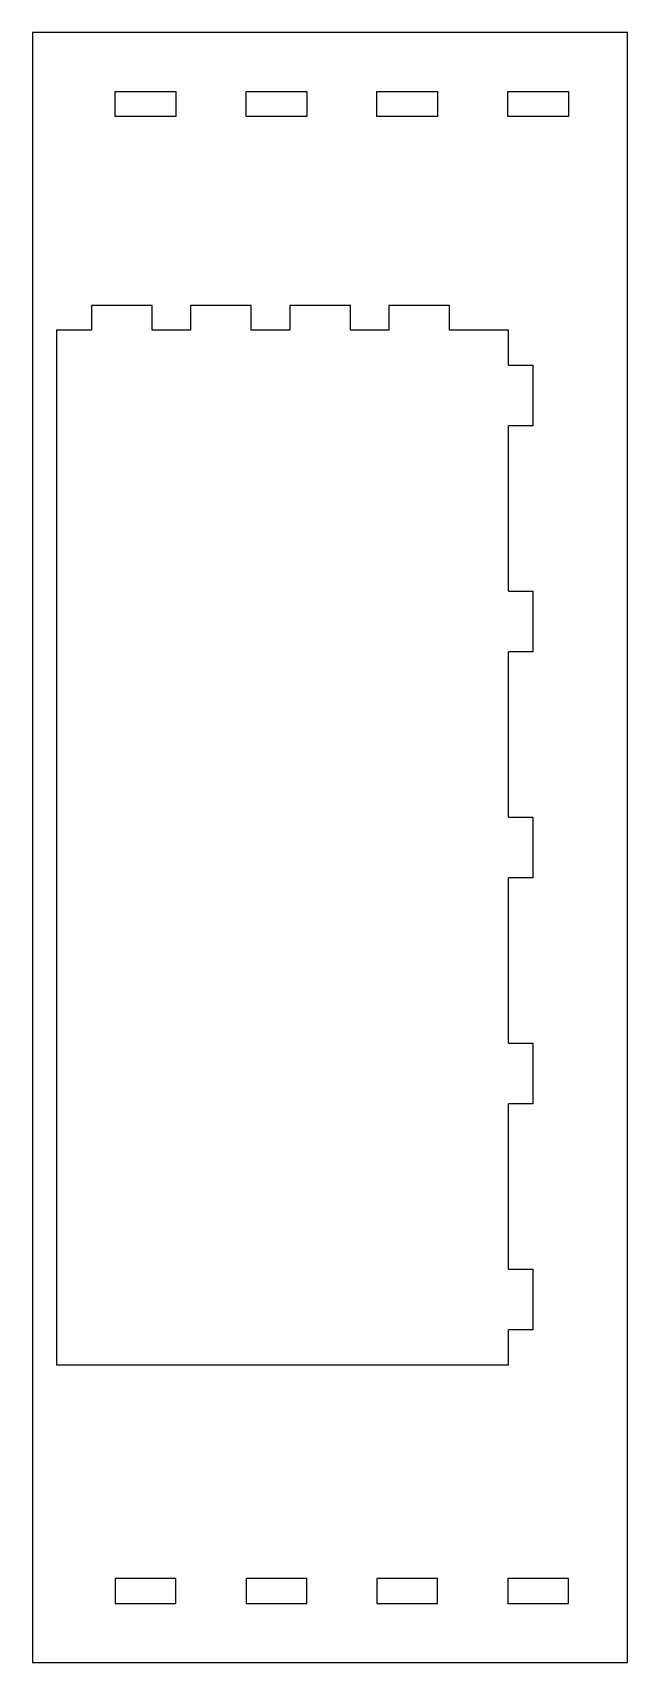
# Model space of a CAD drawing. Header units: millimetres. Extents: x -129 to -29, y -260 to 14.
import ezdxf

# ---------------------------------------------------------------- set-up
doc = ezdxf.new("R2010")
doc.units = ezdxf.units.MM

msp = doc.modelspace()

# ---------------------------------------------------------------- linework, layer by layer
at = {"color": 7, "linetype": 'Continuous', "lineweight": 25}
for p, q in [((-129, 14), (-129, -260)), ((-29, 14), (-129, 14)), ((-29, -260), (-29, 14)), ((-115.1, 4.1), (-104.9, 4.1)), ((-115.1, -0.1), (-115.1, 4.1)), ((-104.9, 4.1), (-104.9, -0.1)), ((-93.1, 4.1), (-82.9, 4.1)), ((-93.1, -0.1), (-93.1, 4.1)), ((-82.9, 4.1), (-82.9, -0.1)), ((-71.1, 4.1), (-60.9, 4.1)), ((-71.1, -0.1), (-71.1, 4.1)), ((-60.9, 4.1), (-60.9, -0.1)), ((-49.1, 4.1), (-38.9, 4.1)), ((-49.1, -0.1), (-49.1, 4.1)), ((-38.9, 4.1), (-38.9, -0.1)), ((-104.9, -0.1), (-115.1, -0.1)), ((-82.9, -0.1), (-93.1, -0.1)), ((-60.9, -0.1), (-71.1, -0.1)), ((-38.9, -0.1), (-49.1, -0.1)), ((-119.1, -31.9), (-119.1, -36)), ((-108.9, -31.9), (-119.1, -31.9)), ((-108.9, -36), (-108.9, -31.9)), ((-102.43, -31.9), (-102.43, -36)), ((-92.23, -31.9), (-102.43, -31.9)), ((-92.23, -36), (-92.23, -31.9)), ((-85.77, -31.9), (-85.77, -36)), ((-75.57, -31.9), (-85.77, -31.9)), ((-75.57, -36), (-75.57, -31.9)), ((-69.1, -31.9), (-69.1, -36)), ((-58.9, -31.9), (-69.1, -31.9)), ((-58.9, -36), (-58.9, -31.9)), ((-125, -36), (-125, -210)), ((-119.1, -36), (-125, -36)), ((-102.43, -36), (-108.9, -36)), ((-85.77, -36), (-92.23, -36)), ((-69.1, -36), (-75.57, -36)), ((-49, -36), (-58.9, -36)), ((-49, -41.9), (-49, -36)), ((-49, -41.9), (-44.9, -41.9)), ((-44.9, -41.9), (-44.9, -52.1)), ((-44.9, -52.1), (-49, -52.1)), ((-49, -79.9), (-49, -52.1)), ((-49, -79.9), (-44.9, -79.9)), ((-44.9, -79.9), (-44.9, -90.1)), ((-44.9, -90.1), (-49, -90.1)), ((-49, -117.9), (-49, -90.1)), ((-49, -117.9), (-44.9, -117.9)), ((-44.9, -117.9), (-44.9, -128.1)), ((-44.9, -128.1), (-49, -128.1)), ((-49, -155.9), (-49, -128.1)), ((-49, -155.9), (-44.9, -155.9)), ((-44.9, -155.9), (-44.9, -166.1)), ((-44.9, -166.1), (-49, -166.1)), ((-49, -193.9), (-49, -166.1)), ((-49, -193.9), (-44.9, -193.9)), ((-44.9, -193.9), (-44.9, -204.1)), ((-44.9, -204.1), (-49, -204.1)), ((-49, -210), (-49, -204.1)), ((-125, -210), (-49, -210)), ((-115.1, -245.9), (-115.1, -250.1)), ((-104.9, -245.9), (-115.1, -245.9)), ((-104.9, -250.1), (-104.9, -245.9)), ((-93.1, -245.9), (-93.1, -250.1)), ((-82.9, -245.9), (-93.1, -245.9)), ((-82.9, -250.1), (-82.9, -245.9)), ((-71.1, -245.9), (-71.1, -250.1)), ((-60.9, -245.9), (-71.1, -245.9)), ((-60.9, -250.1), (-60.9, -245.9)), ((-49.1, -245.9), (-49.1, -250.1)), ((-38.9, -245.9), (-49.1, -245.9)), ((-38.9, -250.1), (-38.9, -245.9)), ((-115.1, -250.1), (-104.9, -250.1)), ((-93.1, -250.1), (-82.9, -250.1)), ((-71.1, -250.1), (-60.9, -250.1)), ((-49.1, -250.1), (-38.9, -250.1)), ((-129, -260), (-29, -260))]:
    msp.add_line(p, q, dxfattribs=at)

doc.saveas('drawing.dxf')
